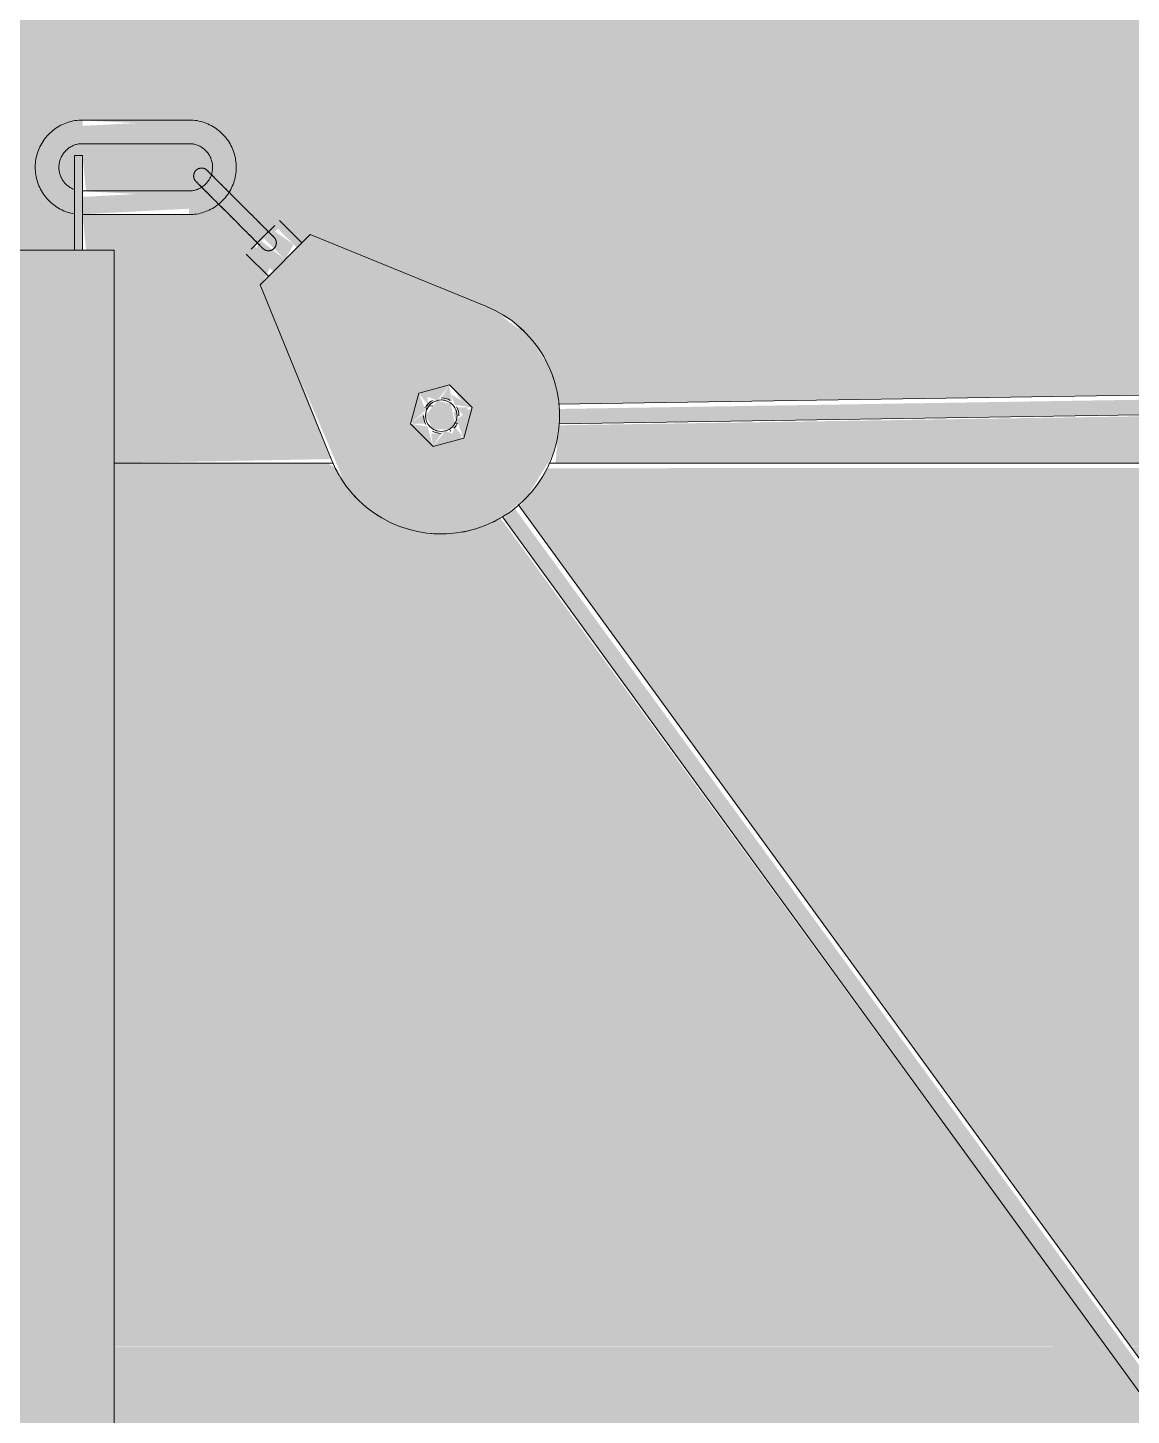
# Model space of a CAD drawing. Header units: inches. Extents: x -54880 to -186, y -265 to 853.
# Drawn here: x -16826.39 to -16808.89, y 262.9 to 284.9 of the extents above; entities that cross this region are included whole.
import ezdxf

# ---------------------------------------------------------------- set-up
doc = ezdxf.new("R2010")
doc.units = ezdxf.units.IN
doc.header["$MEASUREMENT"] = 0
for name, color, linetype, lineweight in [('I-WALL', 2, 'Continuous', 9), ('M-HVAC-DUCT', 70, 'Continuous', 9), ('Q-SPCQ', 91, 'Continuous', 9)]:
    doc.layers.add(name, color=color, linetype=linetype, lineweight=lineweight)

# ---------------------------------------------------------------- blocks, each defined once
blk = doc.blocks.new('Basketball_Backstop-Performance_Sports_Systems-3103-Ceiling_Hung - 27_-0_ to 27_-11 7_8_-706978-Section 1')
at = {"layer": 'Q-SPCQ'}
for points in [[(21246.928, 283.069), (21246.928, 283.431), (21245.24, 283.344), (21245.24, 283.069)], [(21245.24, 281.375), (21245.24, 282.875), (21245.115, 282.875), (21245.115, 281.375)], [(21245.24, 281.944), (21246.928, 282.031), (21246.928, 282.306), (21245.24, 282.219), (21245.24, 281.963)], [(21248.453, 281.225), (21248.586, 281.467), (21248.232, 281.711), (21248.099, 281.578)], [(21248.265, 281.037), (21248.453, 281.225), (21248.055, 281.534), (21247.967, 281.336), (21248.147, 281.156)], [(21251.053, 278.533), (21251.144, 278.625), (21251.08, 278.933), (21250.863, 278.991), (21250.678, 278.75), (21250.803, 278.533)]]:
    blk.add_hatch(color=256, dxfattribs=at).paths.add_polyline_path(points, flags=0)
h = blk.add_hatch(color=256, dxfattribs=at)
h.paths.add_polyline_path([(21251.016, 276.877), (21251.47, 276.955), (21251.891, 277.141), (21252.29, 277.471), (21252.658, 278.062), (21252.723, 278.208), (21252.801, 278.662), (21252.766, 279.121), (21252.62, 279.557), (21252.29, 280.023), (21251.778, 280.407), (21251.636, 280.486), (21248.851, 281.623), (21248.055, 280.827), (21249.417, 277.64), (21249.733, 277.305), (21250.121, 277.058), (21250.557, 276.912)], flags=0)
h.paths.add_polyline_path([(21250.797, 278.262), (21250.928, 278.469), (21250.767, 278.463), (21250.785, 278.343)], flags=0)
h.paths.add_polyline_path([(21250.44, 278.619), (21250.678, 278.625), (21250.651, 278.787), (21250.538, 278.697)], flags=0)
h.paths.add_polyline_path([(21250.571, 279.107), (21250.712, 278.927), (21250.711, 279.052), (21250.636, 279.081)], flags=0)
h.paths.add_polyline_path([(21251.416, 278.881), (21251.175, 278.881), (21251.269, 278.764), (21251.388, 278.859)], flags=0)
h.paths.add_polyline_path([(21251.285, 278.393), (21251.144, 278.574), (21251.105, 278.464), (21251.193, 278.429)], flags=0)
h.paths.add_polyline_path([(21250.797, 278.262), (21250.449, 278.654), (21250.61, 279.118), (21251.084, 279.213), (21251.392, 278.794), (21251.222, 278.376), (21250.815, 278.267)], flags=0)
h.paths.add_polyline_path([(21251.098, 278.971), (21251.056, 279.234), (21250.928, 279.031), (21251.08, 278.985)], flags=0)
h = blk.add_hatch(color=256, dxfattribs=at)
h.paths.add_polyline_path([(21242.428, 116), (21245.74, 116), (21245.74, 119.125), (21245.053, 119.125), (21245.053, 119.312), (21245.74, 119.312), (21245.74, 119.75), (21242.428, 119.75), (21242.428, 118.645)], flags=0)
h.paths.add_polyline_path([(21242.607, 120.25), (21245.74, 120.25), (21245.74, 120.687), (21245.053, 120.687), (21245.053, 120.875), (21245.74, 120.875), (21245.74, 128.788), (21244.336, 128.752), (21242.428, 128.75), (21242.45, 120.25)], flags=0)
h.paths.add_polyline_path([(21242.428, 129.217), (21244.919, 129.221), (21245.74, 129.208), (21245.74, 134.812), (21245.053, 134.812), (21245.053, 135), (21245.74, 135), (21245.74, 135.437), (21242.428, 135.437), (21242.428, 129.241)], flags=0)
h.paths.add_polyline_path([(21242.918, 129), (21242.428, 129.125), (21242.495, 129.056), (21242.607, 129.041)], flags=0)
h.paths.add_polyline_path([(21242.428, 128.823), (21242.607, 128.959), (21242.428, 128.875)], flags=0)
h.paths.add_polyline_path([(21242.428, 135.937), (21245.74, 135.937), (21245.74, 136.375), (21245.053, 136.375), (21245.053, 136.562), (21245.74, 136.562), (21245.658, 161.125), (21245.053, 161.125), (21245.053, 161.312), (21245.74, 161.312), (21245.659, 161.75), (21243.154, 161.75), (21243.161, 160.843), (21243.136, 152.543), (21242.428, 152.543), (21242.428, 137.4)], flags=0)
h.paths.add_polyline_path([(21243.161, 162.25), (21245.74, 162.25), (21245.659, 162.687), (21245.053, 162.687), (21245.053, 162.875), (21245.74, 162.875), (21245.702, 224.784), (21244.336, 224.752), (21242.428, 224.75), (21242.428, 187.186), (21243.14, 162.25)], flags=0)
h.paths.add_polyline_path([(21242.428, 225.217), (21245.118, 225.206), (21245.74, 225.208), (21245.74, 281.375), (21242.428, 281.375), (21242.428, 225.241)], flags=0)
h.paths.add_polyline_path([(21242.918, 225), (21242.428, 225.125), (21242.428, 225.065), (21242.607, 225.041)], flags=0)
h.paths.add_polyline_path([(21242.428, 224.823), (21242.607, 224.959), (21242.428, 224.875)], flags=0)
h = blk.add_hatch(color=256, dxfattribs=at)
h.paths.add_polyline_path([(21252.794, 278.622), (21392.558, 280.831), (21392.553, 281.065), (21252.789, 278.857), (21252.795, 278.628)], flags=0)
h.paths.add_polyline_path([(21251.178, 278.625), (21251.182, 278.864), (21251.122, 278.793), (21251.171, 278.628)], flags=0)
h.paths.add_polyline_path([(21394.174, 280.822), (21394.211, 280.922), (21394.173, 280.823)], flags=0)
h = blk.add_hatch(color=256, dxfattribs=at)
h.paths.add_polyline_path([(21251.285, 278.393), (21251.416, 278.881), (21251.169, 278.685)], flags=0)
h.paths.add_polyline_path([(21250.797, 278.262), (21251.285, 278.393), (21250.993, 278.509)], flags=0)
h.paths.add_polyline_path([(21250.44, 278.619), (21250.678, 278.836), (21250.571, 279.107)], flags=0)
h.paths.add_polyline_path([(21250.797, 278.262), (21250.711, 278.579), (21250.44, 278.619), (21250.711, 278.348)], flags=0)
h.paths.add_polyline_path([(21251.059, 279.238), (21250.571, 279.107), (21250.863, 278.991), (21251.056, 279.234)], flags=0)
h.paths.add_polyline_path([(21251.416, 278.881), (21251.08, 279.092), (21251.144, 278.921)], flags=0)
h = blk.add_hatch(color=256, dxfattribs=at)
h.paths.add_polyline_path([(21298.607, 212.937), (21298.782, 213.033), (21298.907, 213.056), (21252.084, 277.292), (21251.916, 277.126), (21298.52, 213.056)], flags=0)
h.paths.add_polyline_path([(21250.938, 278.47), (21251.148, 278.579), (21251.035, 278.533), (21250.932, 278.478)], flags=0)
for p, q in [((21246.928, 283.437), (21245.24, 283.437)), ((21245.115, 281.375), (21245.115, 282.875)), ((21245.24, 282.875), (21245.115, 282.875)), ((21245.24, 283.062), (21246.928, 283.062)), ((21245.24, 282.875), (21245.24, 281.375)), ((21246.928, 282.312), (21245.24, 282.312)), ((21245.24, 281.937), (21246.928, 281.937)), ((21248.099, 281.578), (21248.287, 281.766)), ((21248.718, 281.49), (21248.365, 281.844)), ((21247.912, 281.391), (21248.099, 281.578)), ((21248.851, 281.623), (21248.055, 280.827)), ((21251.636, 280.486), (21248.851, 281.623)), ((21242.428, 281.375), (21245.74, 281.375)), ((21245.74, 225.161), (21245.74, 281.375)), ((21247.834, 281.313), (21248.188, 280.96)), ((21392.571, 281.065), (21252.78, 278.935)), ((21248.055, 280.827), (21249.192, 278.042)), ((21252.794, 278.622), (21392.571, 280.753)), ((21251.059, 279.238), (21250.571, 279.107)), ((21251.416, 278.881), (21251.059, 279.238)), ((21250.571, 279.107), (21250.44, 278.619)), ((21250.796, 278.904), (21250.694, 278.903)), ((21251.285, 278.393), (21251.416, 278.881)), ((21250.44, 278.619), (21250.797, 278.262)), ((21250.797, 278.262), (21251.285, 278.393)), ((21251.9, 277.148), (21298.607, 212.937)), ((21298.983, 212.951), (21252.146, 277.34))]:
    blk.add_line(p, q, dxfattribs=at)
at = {"layer": 'Q-SPCQ', "flags": 128}
for points in [[(21245.24, 283.437), (21245.21, 283.437), (21245.18, 283.435), (21245.151, 283.432), (21245.121, 283.428), (21245.091, 283.423), (21245.062, 283.416), (21245.033, 283.408), (21245.004, 283.399), (21244.976, 283.389), (21244.948, 283.378), (21244.921, 283.366), (21244.894, 283.353), (21244.868, 283.338), (21244.842, 283.323), (21244.817, 283.307), (21244.792, 283.289), (21244.769, 283.271), (21244.746, 283.251), (21244.724, 283.231), (21244.702, 283.21), (21244.682, 283.188), (21244.662, 283.165), (21244.644, 283.142), (21244.626, 283.118), (21244.609, 283.093), (21244.594, 283.067), (21244.579, 283.041), (21244.565, 283.014), (21244.553, 282.987), (21244.541, 282.959), (21244.531, 282.931), (21244.522, 282.903), (21244.514, 282.874), (21244.507, 282.844), (21244.501, 282.815), (21244.497, 282.785), (21244.493, 282.756), (21244.491, 282.726), (21244.49, 282.696), (21244.49, 282.687)], [(21247.678, 282.687), (21247.677, 282.717), (21247.675, 282.747), (21247.672, 282.777), (21247.668, 282.807), (21247.663, 282.837), (21247.656, 282.866), (21247.649, 282.895), (21247.64, 282.923), (21247.63, 282.952), (21247.619, 282.98), (21247.606, 283.007), (21247.593, 283.034), (21247.579, 283.06), (21247.563, 283.086), (21247.547, 283.111), (21247.529, 283.135), (21247.511, 283.159), (21247.492, 283.182), (21247.471, 283.204), (21247.45, 283.226), (21247.428, 283.246), (21247.406, 283.266), (21247.382, 283.284), (21247.358, 283.302), (21247.333, 283.319), (21247.307, 283.334), (21247.281, 283.349), (21247.255, 283.363), (21247.227, 283.375), (21247.2, 283.387), (21247.171, 283.397), (21247.143, 283.406), (21247.114, 283.414), (21247.085, 283.421), (21247.055, 283.427), (21247.026, 283.431), (21246.996, 283.434), (21246.966, 283.437), (21246.936, 283.437), (21246.928, 283.437)], [(21244.865, 282.687), (21244.866, 282.702), (21244.867, 282.717), (21244.868, 282.732), (21244.87, 282.747), (21244.873, 282.762), (21244.876, 282.777), (21244.88, 282.791), (21244.884, 282.805), (21244.889, 282.82), (21244.895, 282.834), (21244.901, 282.847), (21244.908, 282.861), (21244.915, 282.874), (21244.923, 282.887), (21244.931, 282.899), (21244.94, 282.911), (21244.949, 282.923), (21244.958, 282.935), (21244.968, 282.946), (21244.979, 282.957), (21244.99, 282.967), (21245.001, 282.977), (21245.013, 282.986), (21245.025, 282.995), (21245.038, 283.003), (21245.05, 283.011), (21245.064, 283.018), (21245.077, 283.025), (21245.091, 283.031), (21245.104, 283.037), (21245.119, 283.042), (21245.133, 283.047), (21245.147, 283.051), (21245.162, 283.054), (21245.177, 283.057), (21245.191, 283.059), (21245.206, 283.061), (21245.221, 283.062), (21245.236, 283.062), (21245.24, 283.062)], [(21246.928, 283.062), (21246.943, 283.062), (21246.958, 283.061), (21246.973, 283.06), (21246.988, 283.058), (21247.002, 283.055), (21247.017, 283.052), (21247.031, 283.048), (21247.046, 283.043), (21247.06, 283.038), (21247.074, 283.033), (21247.088, 283.027), (21247.101, 283.02), (21247.114, 283.013), (21247.127, 283.005), (21247.14, 282.997), (21247.152, 282.988), (21247.164, 282.979), (21247.175, 282.969), (21247.186, 282.959), (21247.197, 282.949), (21247.207, 282.938), (21247.217, 282.926), (21247.226, 282.915), (21247.235, 282.903), (21247.243, 282.89), (21247.251, 282.877), (21247.259, 282.864), (21247.265, 282.851), (21247.272, 282.837), (21247.277, 282.823), (21247.282, 282.809), (21247.287, 282.795), (21247.291, 282.781), (21247.295, 282.766), (21247.297, 282.751), (21247.3, 282.736), (21247.301, 282.722), (21247.302, 282.707), (21247.303, 282.692), (21247.303, 282.687)], [(21244.49, 282.687), (21244.491, 282.658), (21244.493, 282.628), (21244.496, 282.598), (21244.5, 282.568), (21244.505, 282.538), (21244.512, 282.509), (21244.52, 282.48), (21244.528, 282.452), (21244.538, 282.423), (21244.55, 282.395), (21244.562, 282.368), (21244.575, 282.341), (21244.589, 282.315), (21244.605, 282.289), (21244.621, 282.264), (21244.639, 282.24), (21244.657, 282.216), (21244.676, 282.193), (21244.697, 282.171), (21244.718, 282.149), (21244.74, 282.129), (21244.762, 282.109), (21244.786, 282.091), (21244.81, 282.073), (21244.835, 282.056), (21244.861, 282.041), (21244.887, 282.026), (21244.914, 282.012), (21244.941, 282), (21244.969, 281.988), (21244.997, 281.978), (21245.025, 281.969), (21245.054, 281.961), (21245.083, 281.954), (21245.113, 281.948)], [(21245.108, 282.337), (21245.094, 282.342), (21245.081, 282.348), (21245.067, 282.355), (21245.054, 282.362), (21245.041, 282.37), (21245.029, 282.378), (21245.016, 282.387), (21245.005, 282.396), (21244.993, 282.406), (21244.982, 282.416), (21244.971, 282.426), (21244.961, 282.437), (21244.951, 282.449), (21244.942, 282.46), (21244.933, 282.472), (21244.925, 282.485), (21244.917, 282.498), (21244.91, 282.511), (21244.903, 282.524), (21244.897, 282.538), (21244.891, 282.552), (21244.886, 282.566), (21244.881, 282.58), (21244.877, 282.594), (21244.874, 282.609), (21244.871, 282.624), (21244.869, 282.639), (21244.867, 282.653), (21244.866, 282.668), (21244.865, 282.683), (21244.865, 282.687)], [(21246.928, 281.937), (21246.958, 281.938), (21246.988, 281.94), (21247.018, 281.943), (21247.047, 281.947), (21247.077, 281.952), (21247.106, 281.959), (21247.135, 281.967), (21247.164, 281.976), (21247.192, 281.986), (21247.22, 281.997), (21247.247, 282.009), (21247.274, 282.022), (21247.3, 282.037), (21247.326, 282.052), (21247.351, 282.068), (21247.376, 282.086), (21247.399, 282.104), (21247.422, 282.124), (21247.445, 282.144), (21247.466, 282.165), (21247.486, 282.187), (21247.506, 282.21), (21247.525, 282.233), (21247.542, 282.257), (21247.559, 282.282), (21247.575, 282.308), (21247.589, 282.334), (21247.603, 282.361), (21247.615, 282.388), (21247.627, 282.416), (21247.637, 282.444), (21247.646, 282.472), (21247.654, 282.501), (21247.661, 282.531), (21247.667, 282.56), (21247.671, 282.59), (21247.675, 282.619), (21247.677, 282.649), (21247.678, 282.679), (21247.678, 282.687)], [(21247.303, 282.687), (21247.303, 282.673), (21247.302, 282.658), (21247.3, 282.643), (21247.298, 282.628), (21247.295, 282.613), (21247.292, 282.598), (21247.288, 282.584), (21247.284, 282.57), (21247.279, 282.555), (21247.273, 282.541), (21247.267, 282.528), (21247.26, 282.514), (21247.253, 282.501), (21247.246, 282.488), (21247.237, 282.476), (21247.229, 282.464), (21247.219, 282.452), (21247.21, 282.44), (21247.2, 282.429), (21247.189, 282.418), (21247.178, 282.408), (21247.167, 282.398), (21247.155, 282.389), (21247.143, 282.38), (21247.13, 282.372), (21247.118, 282.364), (21247.105, 282.357), (21247.091, 282.35), (21247.078, 282.344), (21247.064, 282.338), (21247.05, 282.333), (21247.035, 282.328), (21247.021, 282.324), (21247.006, 282.321), (21246.992, 282.318), (21246.977, 282.316), (21246.962, 282.314), (21246.947, 282.313), (21246.932, 282.313), (21246.928, 282.312)], [(21247.039, 282.462), (21247.035, 282.466), (21247.032, 282.47), (21247.029, 282.474), (21247.026, 282.478), (21247.023, 282.482), (21247.02, 282.486), (21247.018, 282.49), (21247.015, 282.495), (21247.013, 282.499), (21247.011, 282.504), (21247.009, 282.508), (21247.008, 282.513), (21247.006, 282.518), (21247.005, 282.523), (21247.004, 282.528), (21247.003, 282.533), (21247.003, 282.538), (21247.002, 282.543), (21247.002, 282.548), (21247.002, 282.553), (21247.002, 282.558), (21247.003, 282.563), (21247.003, 282.567), (21247.004, 282.572), (21247.005, 282.577), (21247.006, 282.582), (21247.007, 282.587), (21247.009, 282.592), (21247.011, 282.596), (21247.013, 282.601), (21247.015, 282.606), (21247.017, 282.61), (21247.02, 282.614), (21247.022, 282.619), (21247.025, 282.623), (21247.028, 282.627), (21247.031, 282.631), (21247.034, 282.634), (21247.038, 282.638), (21247.039, 282.639)], [(21247.039, 282.639), (21247.042, 282.643), (21247.046, 282.646), (21247.05, 282.649), (21247.054, 282.652), (21247.058, 282.655), (21247.062, 282.658), (21247.067, 282.66), (21247.071, 282.662), (21247.076, 282.665), (21247.08, 282.667), (21247.085, 282.668), (21247.09, 282.67), (21247.094, 282.671), (21247.099, 282.673), (21247.104, 282.674), (21247.109, 282.674), (21247.114, 282.675), (21247.119, 282.675), (21247.124, 282.676), (21247.129, 282.676), (21247.134, 282.676), (21247.139, 282.675), (21247.144, 282.675), (21247.149, 282.674), (21247.154, 282.673), (21247.159, 282.672), (21247.163, 282.67), (21247.168, 282.669), (21247.173, 282.667), (21247.177, 282.665), (21247.182, 282.663), (21247.186, 282.661), (21247.191, 282.658), (21247.195, 282.656), (21247.199, 282.653), (21247.203, 282.65), (21247.207, 282.647), (21247.211, 282.643), (21247.215, 282.64), (21247.215, 282.639)], [(21247.215, 282.639), (21247.216, 282.639), (21247.217, 282.637), (21247.219, 282.635), (21247.222, 282.632), (21247.226, 282.629), (21247.231, 282.624), (21247.236, 282.618), (21247.242, 282.612), (21247.249, 282.605), (21247.257, 282.597), (21247.266, 282.589), (21247.275, 282.579), (21247.286, 282.569), (21247.297, 282.558), (21247.308, 282.546), (21247.32, 282.534), (21247.333, 282.521), (21247.347, 282.507), (21247.361, 282.493), (21247.376, 282.478), (21247.392, 282.463), (21247.408, 282.447), (21247.425, 282.43), (21247.442, 282.413), (21247.459, 282.395), (21247.477, 282.377), (21247.496, 282.359), (21247.515, 282.34), (21247.534, 282.321), (21247.554, 282.301), (21247.574, 282.281), (21247.594, 282.261), (21247.614, 282.24), (21247.635, 282.22), (21247.656, 282.199), (21247.677, 282.178), (21247.698, 282.157), (21247.719, 282.136), (21247.74, 282.114), (21247.746, 282.109)], [(21247.746, 282.109), (21247.725, 282.13), (21247.703, 282.151), (21247.682, 282.172), (21247.661, 282.193), (21247.64, 282.214), (21247.62, 282.235), (21247.599, 282.255), (21247.579, 282.276), (21247.559, 282.296), (21247.539, 282.315), (21247.52, 282.335), (21247.501, 282.354), (21247.482, 282.372), (21247.464, 282.39), (21247.446, 282.408), (21247.429, 282.425), (21247.412, 282.442), (21247.396, 282.458), (21247.38, 282.474), (21247.365, 282.489), (21247.351, 282.504), (21247.337, 282.518), (21247.324, 282.531), (21247.311, 282.543), (21247.3, 282.555), (21247.288, 282.566), (21247.278, 282.576), (21247.268, 282.586), (21247.26, 282.595), (21247.252, 282.603), (21247.244, 282.61), (21247.238, 282.617), (21247.232, 282.622), (21247.227, 282.627), (21247.223, 282.631), (21247.22, 282.635), (21247.218, 282.637), (21247.216, 282.638), (21247.216, 282.639)], [(21247.569, 281.932), (21247.548, 281.953), (21247.527, 281.974), (21247.506, 281.995), (21247.485, 282.016), (21247.464, 282.037), (21247.443, 282.058), (21247.422, 282.079), (21247.402, 282.099), (21247.382, 282.119), (21247.363, 282.139), (21247.343, 282.158), (21247.324, 282.177), (21247.306, 282.195), (21247.287, 282.214), (21247.27, 282.231), (21247.252, 282.249), (21247.236, 282.265), (21247.219, 282.282), (21247.204, 282.297), (21247.189, 282.312), (21247.174, 282.327), (21247.16, 282.341), (21247.147, 282.354), (21247.135, 282.366), (21247.123, 282.378), (21247.112, 282.389), (21247.101, 282.4), (21247.092, 282.409), (21247.083, 282.418), (21247.075, 282.426), (21247.067, 282.434), (21247.061, 282.44), (21247.055, 282.446), (21247.05, 282.451), (21247.046, 282.455), (21247.043, 282.458), (21247.041, 282.46), (21247.039, 282.462), (21247.039, 282.462)], [(21247.039, 282.462), (21247.039, 282.462), (21247.04, 282.461), (21247.043, 282.458), (21247.045, 282.456), (21247.049, 282.452), (21247.054, 282.447), (21247.059, 282.442), (21247.066, 282.435), (21247.073, 282.428), (21247.081, 282.42), (21247.089, 282.412), (21247.099, 282.402), (21247.109, 282.392), (21247.12, 282.381), (21247.131, 282.37), (21247.144, 282.357), (21247.157, 282.344), (21247.17, 282.331), (21247.185, 282.316), (21247.2, 282.301), (21247.215, 282.286), (21247.231, 282.27), (21247.248, 282.253), (21247.265, 282.236), (21247.283, 282.219), (21247.301, 282.2), (21247.319, 282.182), (21247.338, 282.163), (21247.357, 282.144), (21247.377, 282.124), (21247.397, 282.104), (21247.417, 282.084), (21247.437, 282.064), (21247.458, 282.043), (21247.479, 282.022), (21247.5, 282.001), (21247.521, 281.98), (21247.542, 281.959), (21247.563, 281.938), (21247.569, 281.932)], [(21247.746, 282.109), (21247.767, 282.088), (21247.788, 282.066), (21247.809, 282.045), (21247.83, 282.024), (21247.851, 282.003), (21247.872, 281.983), (21247.892, 281.962), (21247.913, 281.942), (21247.933, 281.922), (21247.952, 281.902), (21247.972, 281.883), (21247.991, 281.864), (21248.009, 281.845), (21248.028, 281.827), (21248.045, 281.809), (21248.063, 281.792), (21248.079, 281.775), (21248.096, 281.759), (21248.111, 281.743), (21248.126, 281.728), (21248.141, 281.714), (21248.155, 281.7), (21248.168, 281.687)], [(21248.276, 281.578), (21248.276, 281.579), (21248.274, 281.58), (21248.272, 281.582), (21248.269, 281.585), (21248.266, 281.589), (21248.261, 281.594), (21248.256, 281.599), (21248.249, 281.605), (21248.242, 281.612), (21248.234, 281.62), (21248.226, 281.629), (21248.216, 281.638), (21248.206, 281.649), (21248.195, 281.659), (21248.184, 281.671), (21248.171, 281.683), (21248.158, 281.696), (21248.145, 281.71), (21248.13, 281.724), (21248.115, 281.739), (21248.1, 281.755), (21248.084, 281.771), (21248.067, 281.787), (21248.05, 281.805), (21248.032, 281.822), (21248.014, 281.84), (21247.996, 281.859), (21247.977, 281.878), (21247.958, 281.897), (21247.938, 281.917), (21247.918, 281.937), (21247.898, 281.957), (21247.877, 281.977), (21247.857, 281.998), (21247.836, 282.019), (21247.815, 282.04), (21247.794, 282.061), (21247.773, 282.082), (21247.752, 282.103), (21247.746, 282.109)], [(21247.569, 281.932), (21247.59, 281.911), (21247.611, 281.89), (21247.633, 281.868), (21247.654, 281.847), (21247.674, 281.827), (21247.695, 281.806), (21247.716, 281.785), (21247.736, 281.765), (21247.756, 281.745), (21247.776, 281.725), (21247.795, 281.706), (21247.814, 281.687), (21247.833, 281.668), (21247.851, 281.65), (21247.869, 281.633), (21247.886, 281.615), (21247.903, 281.599), (21247.919, 281.582), (21247.934, 281.567), (21247.949, 281.552), (21247.964, 281.537), (21247.978, 281.523), (21247.991, 281.51), (21248.003, 281.498), (21248.015, 281.486), (21248.026, 281.475), (21248.037, 281.464), (21248.046, 281.455), (21248.055, 281.446), (21248.063, 281.438), (21248.071, 281.43), (21248.077, 281.424), (21248.083, 281.418), (21248.088, 281.413), (21248.092, 281.409), (21248.095, 281.406), (21248.097, 281.404), (21248.099, 281.402), (21248.099, 281.402)], [(21247.994, 281.507), (21247.981, 281.52), (21247.968, 281.533), (21247.953, 281.548), (21247.939, 281.562), (21247.923, 281.578), (21247.907, 281.594), (21247.89, 281.611), (21247.873, 281.628), (21247.856, 281.645), (21247.838, 281.664), (21247.819, 281.682), (21247.8, 281.701), (21247.781, 281.72), (21247.761, 281.74), (21247.741, 281.76), (21247.721, 281.78), (21247.701, 281.8), (21247.68, 281.821), (21247.659, 281.842), (21247.638, 281.863), (21247.617, 281.884), (21247.596, 281.905), (21247.575, 281.926), (21247.569, 281.932)], [(21248.203, 281.651), (21248.214, 281.641), (21248.223, 281.631), (21248.232, 281.623), (21248.24, 281.614), (21248.247, 281.607), (21248.254, 281.601), (21248.26, 281.595), (21248.264, 281.59), (21248.268, 281.586), (21248.272, 281.583), (21248.274, 281.581), (21248.275, 281.579), (21248.276, 281.578)], [(21248.276, 281.578), (21248.28, 281.575), (21248.283, 281.571), (21248.286, 281.567), (21248.289, 281.563), (21248.292, 281.559), (21248.295, 281.555), (21248.297, 281.551), (21248.299, 281.546), (21248.302, 281.542), (21248.304, 281.537), (21248.305, 281.532), (21248.307, 281.528), (21248.308, 281.523), (21248.31, 281.518), (21248.311, 281.513), (21248.311, 281.508), (21248.312, 281.503), (21248.313, 281.498), (21248.313, 281.493), (21248.313, 281.488), (21248.313, 281.483), (21248.312, 281.478), (21248.312, 281.473), (21248.311, 281.468), (21248.31, 281.463), (21248.309, 281.459), (21248.307, 281.454), (21248.306, 281.449), (21248.304, 281.444), (21248.302, 281.44), (21248.3, 281.435), (21248.298, 281.431), (21248.295, 281.426), (21248.293, 281.422), (21248.29, 281.418), (21248.287, 281.414), (21248.284, 281.41), (21248.281, 281.406), (21248.277, 281.403), (21248.276, 281.402)], [(21248.099, 281.402), (21248.099, 281.402), (21248.098, 281.403), (21248.096, 281.405), (21248.093, 281.408), (21248.089, 281.412), (21248.084, 281.417), (21248.079, 281.422), (21248.072, 281.429), (21248.065, 281.436), (21248.058, 281.444), (21248.049, 281.452), (21248.039, 281.462), (21248.029, 281.472)], [(21248.276, 281.402), (21248.273, 281.398), (21248.269, 281.395), (21248.265, 281.392), (21248.261, 281.389), (21248.257, 281.386), (21248.253, 281.383), (21248.248, 281.381), (21248.244, 281.378), (21248.239, 281.376), (21248.235, 281.374), (21248.23, 281.372), (21248.225, 281.371), (21248.221, 281.369), (21248.216, 281.368), (21248.211, 281.367), (21248.206, 281.366), (21248.201, 281.366), (21248.196, 281.365), (21248.191, 281.365), (21248.186, 281.365), (21248.181, 281.365), (21248.176, 281.366), (21248.171, 281.366), (21248.166, 281.367), (21248.161, 281.368), (21248.156, 281.369), (21248.151, 281.37), (21248.147, 281.372), (21248.142, 281.374), (21248.137, 281.376), (21248.133, 281.378), (21248.128, 281.38), (21248.124, 281.382), (21248.12, 281.385), (21248.116, 281.388), (21248.112, 281.391), (21248.108, 281.394), (21248.104, 281.397), (21248.1, 281.401), (21248.099, 281.402)]]:
    blk.add_lwpolyline(points, dxfattribs=at)
at = {"layer": 'Q-SPCQ'}
for radius, start, end in [(1.875, 202.1972, 67.8028), (1.875, 45, 49.0296), (1.875, 30, 34.3763), (1.875, 15, 19.6774), (0.25, 45, 225), (0.281, 120, 150), (0.25, 120, 165), (0.25, 120, 135), (0.25, 225, 45), (0.25, 75, 105), (0.281, 60, 90), (0.25, 75, 90), (1.875, 0, 4.8942), (0.281, 180, 210), (0.25, 330, 30), (0.281, 0, 30), (0.281, 240, 270), (0.25, 240, 270), (0.25, 240, 300), (0.281, 300, 303.0001), (0.281, 315, 330), (1.875, 345, 349.9261), (1.875, 206.3445, 210), (1.875, 330, 334.4034), (1.875, 220.9704, 225), (1.875, 235.6237, 240), (1.875, 250.3226, 255), (1.875, 280.0739, 285), (1.875, 295.5966, 300), (1.875, 265.1058, 270)]:
    blk.add_arc((21250.928, 278.75), radius, start, end, dxfattribs=at)
for points, knots in [([(21250.665, 278.881), (21250.672, 278.878), (21250.683, 278.872), (21250.7, 278.864), (21250.709, 278.86), (21250.713, 278.857)], [0.16666667, 0.16666667, 0.16666667, 0.16666667, 0.20833333, 0.22916667, 0.25, 0.25, 0.25, 0.25]), ([(21251.142, 278.643), (21251.147, 278.64), (21251.156, 278.636), (21251.173, 278.628), (21251.184, 278.622), (21251.191, 278.619)], [0.75, 0.75, 0.75, 0.75, 0.77083333, 0.79166667, 0.83333333, 0.83333333, 0.83333333, 0.83333333])]:
    blk.add_open_spline(points, degree=3, knots=knots, dxfattribs=at)

msp = doc.modelspace()

# ---------------------------------------------------------------- hatches: boundary and pattern name
at = {"layer": 'I-WALL', "lineweight": 5}
h = msp.add_hatch(color=256, dxfattribs=at)
h.paths.add_polyline_path([(-16770.047, 225.781), (-16749.526, 225.781), (-16717.479, 250), (-16798.728, 250), (-16781.112, 225.781), (-16770.05, 225.781)], flags=0)
h.paths.add_polyline_path([(-16781.498, 225.781), (-16799.115, 250), (-16825.021, 250), (-16825.021, 225.781), (-16799.104, 225.781)], flags=0)
h.paths.add_polyline_path([(-16895.939, 225.781), (-16885.338, 225.781), (-16897.966, 250.023), (-16899.807, 225.781)], flags=0)
h.paths.add_polyline_path([(-16314.933, 225.781), (-16207.189, 225.781), (-16207.189, 227.781), (-16199.228, 227.781), (-16199.228, 225.781), (-15968.306, 225.781), (-16000.354, 250), (-16324.126, 250), (-16331.849, 225.781), (-16317.111, 225.781)], flags=0)
h.paths.add_polyline_path([(-16833.334, 281.375), (-16833.334, 282.955), (-16833.142, 282.879), (-16833.031, 281.729), (-16833.18, 281.555)], flags=0)
h.paths.add_polyline_path([(-16405.781, 284.859), (-16405.926, 284.945), (-16405.817, 284.873)], flags=0)
h.paths.add_polyline_path([(-16831.896, 225.781), (-16831.896, 225.875), (-16831.646, 225.875), (-16831.646, 241.022), (-16831.903, 250), (-16878.834, 250), (-16878.834, 278), (-16832.704, 278.062), (-16832.786, 280.918), (-16832.7, 281.375), (-16833.334, 281.375), (-16832.608, 281.555), (-16832.531, 281.832), (-16832.2, 281.832), (-16832.2, 281.992), (-16831.768, 281.992), (-16831.712, 284.833), (-16831.975, 285.015), (-16832.209, 285.422), (-16832.203, 285.906), (-16832.084, 286.406), (-16832.084, 289.687), (-16831.575, 289.687), (-16831.575, 290.5), (-16832.209, 290.5), (-16832.209, 289.812), (-16832.396, 289.812), (-16832.396, 290.5), (-16879.334, 290.56), (-16879.334, 294), (-16831.55, 294.07), (-16831.544, 294.226), (-16831.492, 294.429), (-16831.334, 294.444), (-16831.084, 294), (-16783.334, 293.94), (-16783.334, 290.5), (-16830.271, 290.5), (-16830.271, 289.812), (-16830.459, 289.812), (-16830.459, 290.5), (-16831.092, 290.5), (-16831.092, 289.687), (-16830.584, 289.687), (-16830.549, 286.109), (-16830.428, 285.656), (-16830.575, 285.169), (-16830.911, 284.859), (-16830.903, 284.781), (-16830.896, 281.992), (-16830.468, 281.992), (-16830.468, 281.555), (-16829.691, 281.476), (-16829.159, 281.375), (-16825.646, 281.375), (-16825.646, 282.875), (-16825.521, 282.875), (-16825.465, 282.306), (-16823.834, 282.219), (-16823.834, 281.944), (-16825.521, 281.944), (-16825.465, 281.375), (-16825.021, 281.375), (-16825.021, 278), (-16821.578, 278.062), (-16822.662, 280.871), (-16822.551, 281.092), (-16822.795, 281.446), (-16822.42, 281.711), (-16822.121, 281.412), (-16821.911, 281.623), (-16818.724, 280.261), (-16818.21, 279.687), (-16817.959, 278.935), (-16678.188, 281.096), (-16678.061, 281.639), (-16677.871, 281.988), (-16677.555, 282.343), (-16677.161, 282.607), (-16676.64, 282.838), (-16674.257, 283.81), (-16673.992, 283.655), (-16673.638, 283.899), (-16673.373, 283.524), (-16673.672, 283.225), (-16673.461, 283.015), (-16674.823, 279.828), (-16675.396, 279.314), (-16676.176, 279.083), (-16676.66, 279.105), (-16677.084, 279.235), (-16677.395, 279.405), (-16677.769, 279.696), (-16680.014, 278), (-16402.231, 278.062), (-16403.142, 280.918), (-16401.719, 281.375), (-16404.954, 281.375), (-16404.954, 280.937), (-16405.266, 280.937), (-16405.325, 279.687), (-16406.141, 279.687), (-16406.141, 280.937), (-16406.454, 280.937), (-16406.454, 281.375), (-16406.704, 281.375), (-16406.704, 282.955), (-16406.141, 282.955), (-16406.083, 284.776), (-16406.083, 284.869), (-16406.172, 284.871), (-16406.172, 285.446), (-16406.271, 285.406), (-16406.271, 285.157), (-16406.521, 285.157), (-16406.521, 285.446), (-16406.896, 285.511), (-16406.896, 285.929), (-16406.521, 285.929), (-16406.521, 289.096), (-16407.204, 289.168), (-16407.204, 289.062), (-16407.467, 289.062), (-16407.532, 288.75), (-16407.95, 288.75), (-16407.961, 289.062), (-16408.214, 289.062), (-16408.214, 289.274), (-16892.144, 339.96), (-16891.2, 339.08), (-16894.625, 294), (-16886.334, 293.94), (-16886.334, 290.5), (-16894.891, 290.5), (-16897.697, 253.565), (-16883.223, 225.781), (-16835.646, 225.781), (-16835.584, 226), (-16832.209, 226), (-16832.209, 225.781)], flags=0)
h.paths.add_polyline_path([(-16335.121, 225.781), (-16327.397, 250), (-16355.391, 250), (-16355.391, 225.875), (-16354.704, 225.875), (-16354.704, 225.781), (-16343.983, 225.781)], flags=0)
h.paths.add_polyline_path([(-15966.329, 225.781), (-15965.939, 225.781), (-15965.939, 227.781), (-15957.978, 227.781), (-15957.978, 225.781), (-15936.306, 225.781), (-15918.69, 250), (-15999.939, 250), (-15967.892, 225.781)], flags=0)
h.paths.add_polyline_path([(-15935.92, 225.781), (-15892.396, 225.781), (-15892.396, 250), (-15918.303, 250), (-15935.407, 226.486)], flags=0)
h.paths.add_polyline_path([(-15885.209, 225.781), (-15885.209, 226), (-15881.771, 226), (-15881.771, 225.781), (-15852.334, 225.781), (-15852.334, 250), (-15885.515, 250), (-15885.771, 240.552), (-15885.771, 225.875), (-15885.521, 225.875), (-15885.521, 225.781)], flags=0)
h.paths.add_polyline_path([(-16362.704, 225.781), (-16362.704, 225.875), (-16362.016, 225.875), (-16362.016, 250), (-16390.011, 250), (-16382.287, 225.781), (-16363.35, 225.781)], flags=0)
h.paths.add_polyline_path([(-16385.558, 225.781), (-16393.282, 250), (-16717.064, 250), (-16749.111, 225.781), (-16689.689, 225.781), (-16689.689, 227.781), (-16681.728, 227.781), (-16681.728, 225.781), (-16448.439, 225.781), (-16448.439, 227.781), (-16440.478, 227.781), (-16440.478, 225.781), (-16387.558, 225.781)], flags=0)
h.paths.add_polyline_path([(-16315.196, 278), (-16037.486, 278.062), (-16039.676, 279.717), (-16040.023, 279.405), (-16040.334, 279.235), (-16040.885, 279.084), (-16041.242, 279.083), (-16041.71, 279.185), (-16042.135, 279.401), (-16042.49, 279.716), (-16042.753, 280.11), (-16042.984, 280.632), (-16043.912, 283.059), (-16043.801, 283.28), (-16044.045, 283.633), (-16043.67, 283.899), (-16043.371, 283.6), (-16043.161, 283.81), (-16039.974, 282.449), (-16039.46, 281.875), (-16039.229, 281.088), (-16039.165, 281.065), (-15899.436, 278.935), (-15899.337, 279.376), (-15899.121, 279.801), (-15898.805, 280.156), (-15898.411, 280.419), (-15897.89, 280.65), (-15895.507, 281.623), (-15895.242, 281.467), (-15894.888, 281.711), (-15894.623, 281.336), (-15894.922, 281.037), (-15894.711, 280.827), (-15895.773, 278), (-15892.396, 278.062), (-15892.396, 281.375), (-15891.896, 281.375), (-15891.953, 281.944), (-15893.584, 282.031), (-15893.584, 282.306), (-15891.896, 282.306), (-15891.896, 282.875), (-15891.771, 282.875), (-15891.771, 281.375), (-15888.084, 281.375), (-15887.428, 281.555), (-15886.95, 281.555), (-15886.95, 281.992), (-15886.518, 281.992), (-15886.441, 284.824), (-15886.725, 285.015), (-15886.959, 285.422), (-15886.943, 285.931), (-15886.834, 286.297), (-15886.834, 289.687), (-15886.325, 289.687), (-15886.325, 289.788), (-16042.913, 286.446), (-16043.057, 285.961), (-16044.014, 284.623), (-16044.178, 284.476), (-16044.463, 284.595), (-16044.43, 284.327), (-16044.7, 284.164), (-16045.122, 284.133), (-16045.38, 284.121), (-16045.439, 284.052), (-16045.668, 284.2), (-16045.573, 284.316), (-16045.731, 284.411), (-16045.767, 284.654), (-16046.046, 284.486), (-16047.136, 286.068), (-16047.219, 286.343), (-16047.224, 286.422), (-16311.266, 280.899), (-16311.325, 279.687), (-16312.141, 279.687), (-16312.141, 280.88), (-16314.292, 280.835), (-16314.933, 278.827)], flags=0)
h.paths.add_polyline_path([(-16682.903, 278), (-16680.346, 278.062), (-16677.943, 279.975), (-16678.166, 280.612), (-16678.209, 280.753), (-16817.972, 278.598), (-16818.023, 278), (-16687.745, 278)], flags=0)
h.paths.add_polyline_path([(-16318.467, 278), (-16317.585, 280.767), (-16325.759, 280.637), (-16332.801, 281.375), (-16355.391, 281.375), (-16355.391, 278), (-16323.706, 278)], flags=0)
h.paths.add_polyline_path([(-15966.329, 278), (-15899.314, 278.062), (-15899.416, 278.424), (-15899.459, 278.622), (-16039.227, 280.753), (-16039.405, 280.133), (-16039.46, 279.867), (-16036.99, 278), (-15985.696, 278)], flags=0)
h.paths.add_polyline_path([(-15884.084, 281.375), (-15884.435, 281.832), (-15884.276, 282.879), (-15884.084, 282.955), (-15884.084, 281.671)], flags=0)
h.paths.add_polyline_path([(-15884.084, 281.375), (-15884.49, 281.671), (-15884.397, 281.671), (-15884.274, 281.555)], flags=0)
h.paths.add_polyline_path([(-15884.715, 278), (-15852.334, 278), (-15852.334, 290.499), (-15885.842, 289.784), (-15885.842, 289.687), (-15885.334, 289.687), (-15885.258, 286.01), (-15885.178, 285.656), (-15885.299, 285.203), (-15885.661, 284.859), (-15885.653, 284.781), (-15885.646, 281.992), (-15885.218, 281.992), (-15885.218, 281.832), (-15884.887, 281.832), (-15884.81, 281.555), (-15884.441, 281.476), (-15884.084, 281.375), (-15884.759, 281.375), (-15884.632, 280.918), (-15884.714, 278.062)], flags=0)
h.paths.add_polyline_path([(-16397.242, 278), (-16362.016, 278.062), (-16362.016, 281.375), (-16400.016, 281.375), (-16398.94, 278)], flags=0)
h.paths.add_polyline_path([(-15897.548, 278.473), (-15897.362, 278.581), (-15897.443, 278.561), (-15897.555, 278.478)], flags=0)
h.paths.add_polyline_path([(-16819.87, 278.473), (-16819.912, 278.533), (-16820.045, 278.619), (-16819.907, 278.478)], flags=0)
h.paths.add_polyline_path([(-15897.519, 278.991), (-15897.62, 279.027), (-15897.584, 278.974)], flags=0)
h.paths.add_polyline_path([(-15897.364, 278.903), (-15897.441, 278.991), (-15897.367, 278.903)], flags=0)
h.paths.add_polyline_path([(-16820.054, 278.903), (-16819.899, 278.991), (-16819.986, 278.985), (-16820.055, 278.919)], flags=0)
h.paths.add_polyline_path([(-16676.157, 280.761), (-16676.084, 280.812), (-16676.156, 280.765)], flags=0)
h.paths.add_polyline_path([(-16041.084, 280.656), (-16041.031, 280.741), (-16041.159, 280.734), (-16041.103, 280.659), (-16041.084, 280.656)], flags=0)
h.paths.add_polyline_path([(-16041.325, 281.002), (-16041.009, 281.144), (-16041.207, 281.159), (-16041.327, 281.007)], flags=0)
h.paths.add_polyline_path([(-16676.092, 281.002), (-16676.092, 281.081), (-16676.297, 281.214), (-16676.246, 281.12), (-16676.103, 281.01)], flags=0)
h.paths.add_polyline_path([(-16833.334, 281.375), (-16832.927, 281.671), (-16832.927, 281.598), (-16833.006, 281.555)], flags=0)
h.paths.add_polyline_path([(-15888.084, 281.375), (-15887.677, 281.671), (-15887.677, 281.598), (-15887.756, 281.555)], flags=0)
h.paths.add_polyline_path([(-15888.084, 281.375), (-15888.084, 282.955), (-15887.892, 282.879), (-15887.781, 281.729), (-15887.93, 281.555)], flags=0)
h.paths.add_polyline_path([(-16829.334, 281.375), (-16829.685, 281.832), (-16829.526, 282.879), (-16829.334, 282.955), (-16829.334, 281.555)], flags=0)
h.paths.add_polyline_path([(-16829.334, 281.375), (-16829.74, 281.671), (-16829.647, 281.671), (-16829.524, 281.555)], flags=0)
h.paths.add_polyline_path([(-16363.35, 282.955), (-16359.646, 282.955), (-16359.646, 284.187), (-16369.201, 285.187), (-16384.474, 285.139), (-16384.522, 284.991), (-16384.709, 284.744), (-16384.867, 284.759), (-16384.944, 285.187), (-16388.709, 285.247), (-16388.709, 287.231), (-16404.896, 288.926), (-16404.896, 285.157), (-16405.146, 285.228), (-16405.146, 285.446), (-16405.235, 285.406), (-16405.293, 284.87), (-16405.369, 284.795), (-16405.266, 284.75), (-16405.235, 282.955), (-16368.191, 282.955)], flags=0)
h.paths.add_polyline_path([(-16348.825, 282.955), (-16347.886, 282.955), (-16357.771, 283.99), (-16357.771, 282.955), (-16353.666, 282.955)], flags=0)
h.paths.add_polyline_path([(-16823.834, 283.069), (-16825.521, 283.156), (-16825.521, 283.431), (-16823.834, 283.344), (-16823.834, 283.088)], flags=0)
h.paths.add_polyline_path([(-15891.896, 283.069), (-15893.584, 283.156), (-15893.584, 283.431), (-15891.896, 283.344), (-15891.896, 283.088)], flags=0)
h.paths.add_polyline_path([(-16671.978, 284.052), (-16672.065, 284.153), (-16672.718, 284.164), (-16672.803, 284.181), (-16672.981, 284.376), (-16672.992, 284.674), (-16673.325, 284.517), (-16674.366, 285.999), (-16674.55, 286.937), (-16674.575, 286.937), (-16674.575, 287.687), (-16675.334, 287.754), (-16675.584, 288.187), (-16675.584, 289.687), (-16674.839, 289.687), (-16674.839, 290.125), (-16674.575, 290.125), (-16674.511, 290.437), (-16674.092, 290.437), (-16674.081, 290.125), (-16673.829, 290.125), (-16673.829, 289.687), (-16672.575, 289.687), (-16672.575, 290.5), (-16673.209, 290.5), (-16673.22, 289.812), (-16673.396, 289.812), (-16673.396, 290.5), (-16702.334, 290.56), (-16702.27, 294), (-16672.575, 294.043), (-16672.498, 294.303), (-16672.334, 294.444), (-16672.111, 294.098), (-16672.084, 294), (-16642.334, 293.94), (-16642.334, 290.5), (-16671.271, 290.5), (-16671.271, 289.812), (-16671.459, 289.812), (-16671.459, 290.5), (-16672.092, 290.5), (-16672.009, 289.687), (-16670.839, 289.687), (-16670.799, 290.125), (-16670.575, 290.125), (-16670.511, 290.437), (-16670.092, 290.437), (-16670.081, 290.125), (-16669.829, 290.125), (-16669.829, 289.687), (-16669.084, 289.646), (-16669.154, 288.065), (-16669.454, 287.705), (-16670.092, 287.621), (-16670.157, 286.937), (-16670.209, 286.937), (-16670.269, 286.094), (-16670.799, 285.249), (-16671.441, 284.486), (-16671.704, 284.595), (-16671.75, 284.373), (-16671.844, 284.316), (-16671.75, 284.2), (-16671.844, 284.139)], flags=0)
h.paths.add_polyline_path([(-16671.75, 284.2), (-16671.578, 284.486), (-16671.54, 284.411), (-16671.651, 284.265), (-16671.687, 284.242)], flags=0)
h.paths.add_polyline_path([(-16045.668, 284.2), (-16045.877, 284.411), (-16045.84, 284.486), (-16045.703, 284.316)], flags=0)
h.paths.add_polyline_path([(-16044.511, 284.743), (-16044.583, 284.744), (-16045.672, 284.674), (-16045.352, 284.463), (-16045.292, 284.53), (-16044.996, 284.48), (-16044.885, 284.417), (-16044.516, 284.74)], flags=0)
h.paths.add_polyline_path([(-16672.533, 284.417), (-16672.334, 284.53), (-16672.065, 284.463), (-16672.038, 284.433), (-16671.715, 284.705), (-16671.833, 284.744), (-16672.902, 284.74), (-16672.626, 284.53)], flags=0)
h.paths.add_polyline_path([(-16673.157, 285.299), (-16673.331, 285.516), (-16673.162, 285.305)], flags=0)
h.paths.add_polyline_path([(-16045.084, 285.312), (-16044.362, 285.493), (-16044.037, 285.71), (-16043.743, 286.039), (-16043.567, 286.39), (-16043.576, 286.499), (-16046.592, 286.368), (-16046.301, 285.877), (-16045.977, 285.592), (-16045.635, 285.422), (-16045.323, 285.344)], flags=0)
h.paths.add_polyline_path([(-16672.334, 285.312), (-16671.651, 285.477), (-16671.282, 285.714), (-16671.038, 285.98), (-16670.799, 286.433), (-16670.725, 286.811), (-16670.725, 287.064), (-16670.818, 287.489), (-16671.101, 287.977), (-16671.3, 288.175), (-16671.783, 288.453), (-16672.009, 288.52), (-16672.556, 288.533), (-16672.986, 288.411), (-16673.374, 288.171), (-16673.571, 287.971), (-16673.87, 287.44), (-16673.942, 287.064), (-16673.924, 286.674), (-16673.8, 286.267), (-16673.551, 285.877), (-16673.22, 285.586), (-16672.885, 285.422), (-16672.536, 285.339)], flags=0)
h.paths.add_polyline_path([(-16046.833, 285.644), (-16046.84, 285.71), (-16046.834, 285.647)], flags=0)
h.paths.add_polyline_path([(-16830.843, 285.727), (-16830.901, 285.814), (-16830.851, 285.728)], flags=0)
h.paths.add_polyline_path([(-16831.825, 285.727), (-16831.679, 285.76), (-16831.635, 285.867), (-16831.82, 285.76)], flags=0)
h.paths.add_polyline_path([(-15886.575, 285.727), (-15886.463, 285.832), (-15886.551, 285.801), (-15886.57, 285.76)], flags=0)
h.paths.add_polyline_path([(-16405.146, 285.929), (-16405.146, 288.952), (-16406.271, 289.07), (-16406.271, 285.929), (-16406.172, 286.01), (-16406.114, 286.532), (-16405.235, 286.532), (-16405.235, 285.929)], flags=0)
h.paths.add_polyline_path([(-16674.114, 286.573), (-16673.962, 287.54), (-16673.655, 288.065), (-16673.314, 288.372), (-16672.986, 288.545), (-16672.556, 288.658), (-16672.009, 288.645), (-16671.589, 288.507), (-16671.294, 288.327), (-16670.927, 287.954), (-16670.764, 287.682), (-16670.625, 287.249), (-16670.575, 287.44), (-16670.644, 287.687), (-16670.764, 287.727), (-16671.101, 288.187), (-16671.536, 288.507), (-16672.009, 288.674), (-16672.334, 288.701), (-16672.835, 288.628), (-16673.229, 288.453), (-16673.58, 288.175), (-16673.85, 287.812), (-16674.024, 287.687), (-16674.092, 287.687), (-16674.157, 286.937), (-16674.209, 286.937), (-16674.117, 286.581)], flags=0)
h.paths.add_polyline_path([(-16670.435, 286.71), (-16670.415, 286.757), (-16670.459, 286.781)], flags=0)
at = {"layer": 'M-HVAC-DUCT', "lineweight": 5}
h = msp.add_hatch(color=256, dxfattribs=at)
h.paths.add_polyline_path([(-15781.148, 264), (-15780.709, 264), (-15780.47, 266.572), (-15779.763, 269.057), (-15778.612, 271.37), (-15777.055, 273.432), (-15775.146, 275.172), (-15772.709, 276.625), (-15772.709, 278), (-15804.881, 277.994), (-15812.171, 264), (-15782.343, 264)], flags=0)
h.paths.add_polyline_path([(-15814.285, 264), (-15806.992, 278), (-15884.716, 277.978), (-15885.115, 264), (-15830.761, 264)], flags=0)
h.paths.add_polyline_path([(-15892.396, 264), (-15892.396, 278), (-15895.914, 277.923), (-15896.073, 277.64), (-15896.646, 277.126), (-15897.432, 276.895), (-15897.91, 276.918), (-15898.334, 277.047), (-15898.572, 277.126), (-15908.12, 264), (-15898.545, 264)], flags=0)
h.paths.add_polyline_path([(-15908.506, 264), (-15898.802, 277.34), (-15899.116, 277.689), (-15899.395, 278), (-16036.922, 277.949), (-16018.464, 264), (-15917.912, 264)], flags=0)
h.paths.add_polyline_path([(-16018.879, 264), (-16037.404, 278), (-16315.196, 278), (-16319.661, 264), (-16024.429, 264)], flags=0)
h.paths.add_polyline_path([(-16322.932, 264), (-16318.467, 278), (-16355.391, 278), (-16355.391, 264), (-16334.299, 264)], flags=0)
h.paths.add_polyline_path([(-16362.016, 264), (-16362.016, 278), (-16398.94, 278), (-16394.475, 264), (-16363.35, 264)], flags=0)
h.paths.add_polyline_path([(-16397.747, 264), (-16402.211, 278), (-16680.014, 278), (-16698.539, 264), (-16399.663, 264)], flags=0)
h.paths.add_polyline_path([(-16698.954, 264), (-16680.428, 278), (-16818.167, 277.917), (-16818.301, 277.689), (-16818.594, 277.312), (-16808.912, 264), (-16702.27, 264)], flags=0)
h.paths.add_polyline_path([(-16809.298, 264), (-16818.896, 277.126), (-16819.693, 276.886), (-16820.097, 276.904), (-16820.46, 276.997), (-16820.885, 277.213), (-16821.24, 277.528), (-16821.503, 277.923), (-16821.645, 278), (-16825.021, 278), (-16825.021, 264), (-16818.471, 264)], flags=0)
h.paths.add_polyline_path([(-16832.531, 264), (-16832.303, 264), (-16832.786, 278), (-16878.834, 278), (-16878.834, 264), (-16832.786, 264)], flags=0)
h = msp.add_hatch(color=256, dxfattribs=at)
h.paths.add_polyline_path([(-16717.479, 250), (-16698.954, 264), (-16808.909, 263.996), (-16798.728, 250), (-16721.637, 250)], flags=0)
h.paths.add_polyline_path([(-16702.27, 250), (-16393.282, 250), (-16397.747, 264), (-16698.544, 263.996), (-16717.064, 250)], flags=0)
h.paths.add_polyline_path([(-15985.696, 250), (-15918.669, 250.028), (-15908.506, 264), (-16018.459, 263.996), (-15999.939, 250)], flags=0)
h.paths.add_polyline_path([(-16362.016, 250), (-16362.016, 264), (-16394.474, 263.996), (-16390.011, 250), (-16363.35, 250)], flags=0)
h.paths.add_polyline_path([(-16000.354, 250), (-16018.879, 264), (-16319.662, 263.996), (-16324.126, 250), (-16005.063, 250)], flags=0)
h.paths.add_polyline_path([(-15918.303, 250), (-15892.396, 250.023), (-15892.396, 264), (-15908.123, 263.996), (-15918.283, 250.028)], flags=0)
h.paths.add_polyline_path([(-16878.834, 250), (-16831.903, 250), (-16832.303, 264), (-16878.834, 263.996), (-16878.834, 250.213)], flags=0)
h.paths.add_polyline_path([(-16825.021, 250), (-16799.115, 250), (-16809.298, 264), (-16825.021, 263.996), (-16825.021, 250.202)], flags=0)
h.paths.add_polyline_path([(-16355.391, 250), (-16327.397, 250), (-16322.932, 264), (-16355.391, 263.996), (-16355.391, 250.112)], flags=0)
h.paths.add_polyline_path([(-15780.709, 250), (-15780.709, 264), (-15812.216, 263.913), (-15819.464, 250), (-15780.744, 250)], flags=0)
h.paths.add_polyline_path([(-15884.632, 250), (-15821.573, 250.009), (-15814.285, 264), (-15885.115, 263.996), (-15885.515, 250), (-15884.887, 250)], flags=0)

# ---------------------------------------------------------------- linework, layer by layer
at = {"layer": 'M-HVAC-DUCT'}
for p, q in [((-16821.547, 278), (-16825.024, 278)), ((-16680.42, 278), (-16818.131, 278))]:
    msp.add_line(p, q, dxfattribs=at)

# ---------------------------------------------------------------- block references
at = {"layer": 'Q-SPCQ'}
msp.add_blockref('Basketball_Backstop-Performance_Sports_Systems-3103-Ceiling_Hung - 27_-0_ to 27_-11 7_8_-706978-Section 1', (-38070.762, 0), dxfattribs=at)

doc.saveas('drawing.dxf')
